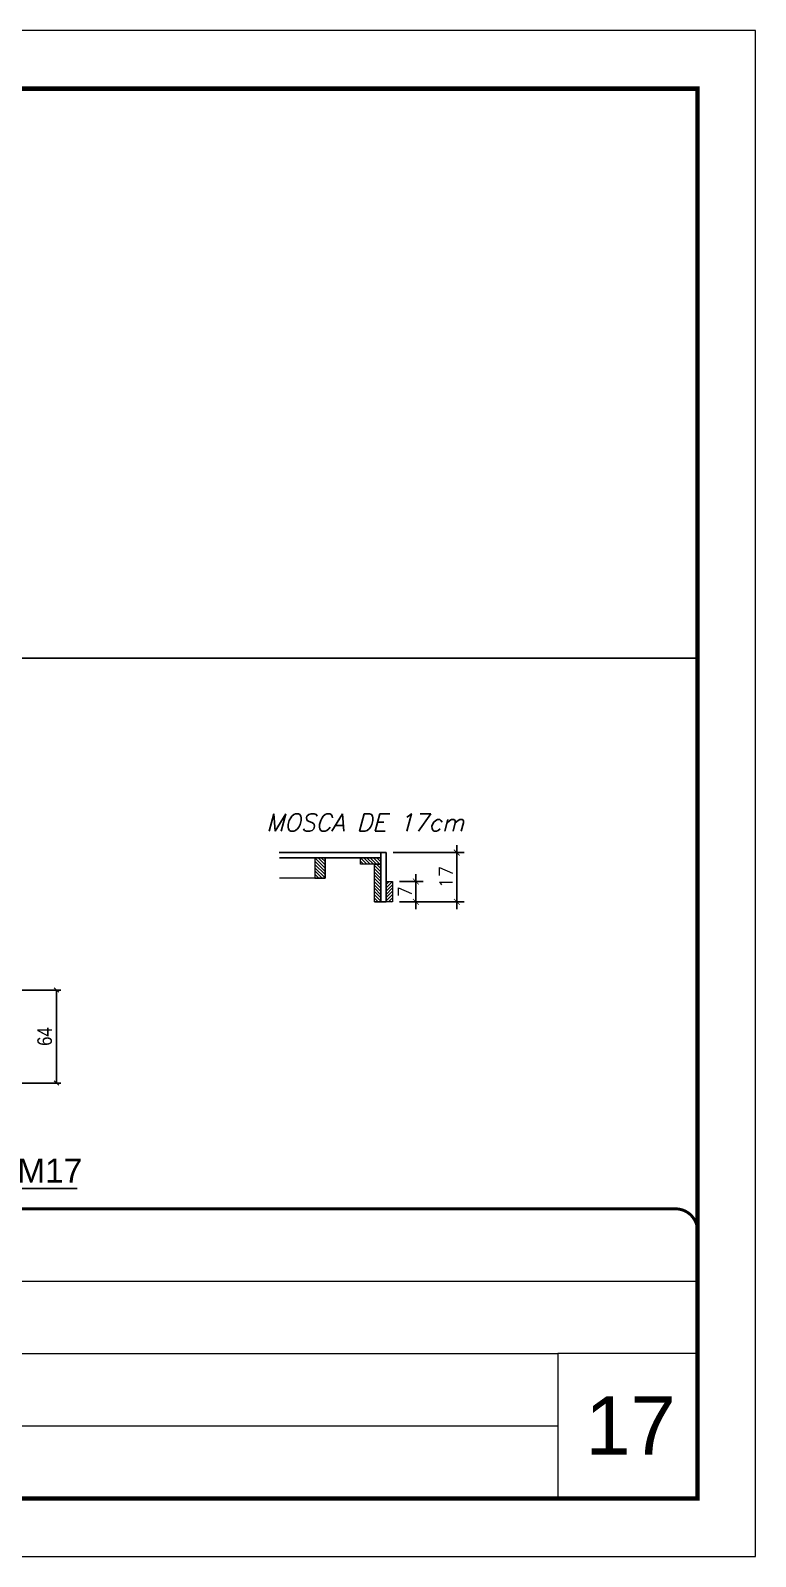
# Model space of a CAD drawing. Extents: x 3309 to 9590, y -2522 to 15424.
# Drawn here: x 4295 to 4794, y 8964 to 10014 of the extents above; entities that cross this region are included whole.
import ezdxf
from ezdxf.enums import TextEntityAlignment as Align

# ---------------------------------------------------------------- set-up
doc = ezdxf.new("R2010")
doc.units = 0
doc.linetypes.add('CONTINUO', pattern=[0])
doc.linetypes.add('DASHED', pattern=[0.75, 0.5, -0.25])
for name, color, linetype, lineweight in [('CARIMBO', 255, 'Continuous', 9), ('Folhas', 255, 'Continuous', 9), ('Hachura', 251, 'Continuous', 9), ('Madeira', 126, 'Continuous', 18), ('SARRAFO DE PRESSAO', 251, 'DASHED', 9), ('TEXTO PILAR', 3, 'Continuous', 15)]:
    doc.layers.add(name, color=color, linetype=linetype, lineweight=lineweight)
for name, color, linetype in [('COTA', 241, 'Continuous'), ('NOMENCLATURA', 7, 'Continuous'), ('Painéis', 200, 'Continuous')]:
    doc.layers.add(name, color=color, linetype=linetype)
doc.styles.add('ARIAL', font='arial.ttf')
doc.styles.add('COTA TECNICA', font='techl___.ttf', dxfattribs={"height": 10})
doc.styles.add('Romans', font='romans.shx')
doc.styles.get("Standard").update_dxf_attribs({"font": 'arial.ttf'})
doc.dimstyles.new('COTA PARA DETALHES', dxfattribs={"dimtxt": 9, "dimasz": 4, "dimexe": 5, "dimexo": 5, "dimgap": 3, "dimtad": 1, "dimdec": 1, "dimlfac": 0.5, "dimzin": 12, "dimdsep": 46, "dimtxsty": 'Romans', "dimblk": 'ARCHTICK', "dimcen": 10, "dimdle": 5, "dimclrd": 4, "dimclre": 4, "dimclrt": 240, "dimadec": 1, "dimazin": 3, "dimtfac": 1, "dimtdec": 1, "dimtmove": 0, "dimatfit": 3, "dimldrblk": 'ARCHTICK', "dimfxl": 1, "dimtolj": 1, "dimtzin": 12, "dimarcsym": 0})
doc.dimstyles.new('PAINEL', dxfattribs={"dimtxt": 10, "dimasz": 3, "dimexe": 3, "dimexo": 3, "dimgap": 3, "dimtad": 1, "dimdec": 1, "dimzin": 12, "dimdsep": 46, "dimtxsty": 'COTA TECNICA', "dimblk1": 'OBLIQUE', "dimblk2": 'OBLIQUE', "dimsah": 1, "dimcen": 0.9, "dimclrd": 4, "dimclre": 4, "dimclrt": 240, "dimadec": 1, "dimazin": 3, "dimtfac": 1, "dimtdec": 1, "dimtmove": 0, "dimatfit": 3, "dimfxl": 1, "dimtolj": 1, "dimtzin": 12, "dimarcsym": 0})
pattern_1 = [(315, (-117.5012, -2131.8576), (1.12253202, 1.12253202), [])]

# ---------------------------------------------------------------- blocks, each defined once
blk = doc.blocks.new('9999999999')
at = {"color": 30, "linetype": 'CONTINUO'}
for p, q in [((98564.6, 34379.6), (99584, 34379.6)), ((98564.6, 34329.8), (99488, 34329.8)), ((99584, 34329.8), (99488, 34329.8)), ((99488, 34329.8), (99488, 34230.2)), ((98564.6, 34280), (99488, 34280))]:
    blk.add_line(p, q, dxfattribs=at)
at = {"color": 30, "linetype": 'CONTINUO', "const_width": 2}
blk.add_lwpolyline([(99584, 34230.2), (99584, 34414.4, 0.414214), (99569, 34429.4), (98229, 34429.4, 0.414214), (98214, 34414.4), (98214, 34245.2, 0.414214), (98229, 34230.2), (99584, 34230.2)], format="xyb", dxfattribs=at)
at = {"layer": 'Folhas'}
blk.add_lwpolyline([(98139, 34190.2), (99624, 34190.2), (99624, 35240.2), (98139, 35240.2)], close=True, dxfattribs=at)
at = {"layer": 'Folhas', "color": 30, "const_width": 3}
blk.add_lwpolyline([(98214, 34230.2), (99584, 34230.2), (99584, 35200.2), (98214, 35200.2)], close=True, dxfattribs=at)
blk = doc.blocks.new('_ArchTick')
at = {"color": 0, "linetype": 'ByBlock', "const_width": 0.15}
blk.add_lwpolyline([(-0.5, -0.5), (0.5, 0.5)], dxfattribs=at)
blk = doc.blocks.new('*D1522')
at = {"layer": 'COTA', "color": 4, "lineweight": -2, "transparency": 16777216}
for p, q in [((4588.8, 9452.9), (4588.8, 9409)), ((4545, 9447.9), (4593.8, 9447.9)), ((4549.4, 9414), (4593.8, 9414))]:
    blk.add_line(p, q, dxfattribs=at)
at = {"layer": 'Defpoints', "color": 0, "transparency": 16777216}
for p in [(4540, 9447.9), (4544.4, 9414), (4588.8, 9414)]:
    blk.add_point(p, dxfattribs=at)
at = {"layer": 'COTA', "color": 4, "lineweight": -2, "transparency": 16777216, "xscale": 4, "yscale": 4, "zscale": 4}
for p, rotation in [((4588.8, 9447.9), 90), ((4588.8, 9414), 270)]:
    blk.add_blockref('_ArchTick', p, dxfattribs=dict(at, rotation=rotation))
at = {"layer": 'COTA', "color": 240, "transparency": 16777216, "insert": (4581.3, 9431), "char_height": 9, "attachment_point": 5, "rotation": 90, "style": 'Romans'}
blk.add_mtext('\\A1;17', dxfattribs=at)
blk = doc.blocks.new('*D1523')
at = {"layer": 'COTA', "color": 4, "lineweight": -2, "transparency": 16777216}
for p, q in [((4560.6, 9409), (4560.6, 9433)), ((4549.4, 9428), (4565.6, 9428)), ((4549.4, 9414), (4565.6, 9414))]:
    blk.add_line(p, q, dxfattribs=at)
at = {"layer": 'Defpoints', "color": 0, "transparency": 16777216}
for p in [(4544.4, 9428), (4560.6, 9428), (4544.4, 9414)]:
    blk.add_point(p, dxfattribs=at)
at = {"layer": 'COTA', "color": 4, "lineweight": -2, "transparency": 16777216, "xscale": 4, "yscale": 4, "zscale": 4}
for p, rotation in [((4560.6, 9428), 90), ((4560.6, 9414), 270)]:
    blk.add_blockref('_ArchTick', p, dxfattribs=dict(at, rotation=rotation))
at = {"layer": 'COTA', "color": 240, "transparency": 16777216, "insert": (4553.1, 9421), "char_height": 9, "attachment_point": 5, "rotation": 90, "style": 'Romans'}
blk.add_mtext('\\A1;7', dxfattribs=at)
blk = doc.blocks.new('_Oblique')
at = {"color": 0, "linetype": 'ByBlock', "lineweight": -2}
blk.add_line((-0.5, -0.5), (0.5, 0.5), dxfattribs=at)
blk = doc.blocks.new('*D1524')
at = {"layer": 'COTA', "color": 4, "lineweight": -2, "transparency": 16777216}
for p, q in [((4271.2, 9353.3), (4316.2, 9353.3)), ((4313.2, 9353.3), (4313.2, 9289.3)), ((4271.2, 9289.3), (4316.2, 9289.3))]:
    blk.add_line(p, q, dxfattribs=at)
at = {"layer": 'Defpoints', "color": 0, "transparency": 16777216}
for p in [(4268.2, 9353.3), (4268.2, 9289.3), (4313.2, 9289.3)]:
    blk.add_point(p, dxfattribs=at)
at = {"layer": 'COTA', "color": 4, "lineweight": -2, "transparency": 16777216, "xscale": 3, "yscale": 3, "zscale": 3}
for p, rotation in [((4313.2, 9353.3), 90), ((4313.2, 9289.3), 270)]:
    blk.add_blockref('_Oblique', p, dxfattribs=dict(at, rotation=rotation))
at = {"layer": 'COTA', "color": 240, "transparency": 16777216, "insert": (4305.1, 9321.3), "char_height": 10, "attachment_point": 5, "rotation": 90, "style": 'COTA TECNICA'}
blk.add_mtext('\\A1;64', dxfattribs=at)

msp = doc.modelspace()

# ---------------------------------------------------------------- hatches: boundary and pattern name
at = {"layer": 'Hachura'}
h = msp.add_hatch(dxfattribs=at)
h.set_pattern_fill('ANSI31', color=256, scale=0.5, angle=270, style=0)
h.set_pattern_definition(pattern_1)
h.paths.add_polyline_path([(4498.08, 9444.32), (4491.08, 9444.32), (4491.08, 9430.32), (4498.08, 9430.32)])
h = msp.add_hatch(dxfattribs=at)
h.set_pattern_fill('ANSI31', color=256, scale=0.5, angle=270, style=0)
h.set_pattern_definition(pattern_1)
h.paths.add_polyline_path([(4522.46, 9444.32), (4522.46, 9439.92), (4536.44, 9439.92), (4536.44, 9444.32)])
h = msp.add_hatch(dxfattribs=at)
h.set_pattern_fill('ANSI31', color=256, scale=0.5, angle=270, style=0)
h.set_pattern_definition([(315, (-3805.3597, -2179.9438), (1.12253202, 1.12253202), [])])
h.paths.add_polyline_path([(4536.44, 9439.92), (4532.04, 9439.92), (4532.04, 9414.02), (4536.44, 9414.02)])
h = msp.add_hatch(dxfattribs=at)
h.set_pattern_fill('ANSI31', color=256, scale=0.5, angle=180, style=0)
h.set_pattern_definition([(225, (-7031.7383, 14067.9655), (1.12253202, -1.12253202), [])])
h.paths.add_polyline_path([(4544.44, 9428), (4540.04, 9428), (4540.04, 9414.02), (4544.44, 9414.02)])

# ---------------------------------------------------------------- linework, layer by layer
at = {"layer": 'COTA'}
msp.add_line((3384.37, 9581.68), (4754.37, 9581.68), dxfattribs=at)
at = {"layer": 'Madeira'}
msp.add_lwpolyline([(4498.08, 9444.32), (4498.08, 9430.32), (4466.6, 9430.32)], dxfattribs=at)
for points in [[(4498.08, 9430.32), (4498.08, 9444.32), (4491.08, 9444.32), (4491.08, 9430.32)], [(4522.46, 9444.32), (4536.44, 9444.32), (4536.44, 9439.92), (4522.46, 9439.92)], [(4532.04, 9414.02), (4532.04, 9439.92), (4536.44, 9439.92), (4536.44, 9414.02)], [(4544.44, 9428), (4544.44, 9414.02), (4540.04, 9414.02), (4540.04, 9428)]]:
    msp.add_lwpolyline(points, close=True, dxfattribs=at)
at = {"layer": 'NOMENCLATURA', "linetype": 'Continuous'}
msp.add_line((4327.32, 9216.65), (4276.09, 9216.65), dxfattribs=at)
at = {"layer": 'Painéis', "linetype": 'ByBlock'}
for p, q in [((4536.44, 9447.92), (4466.59, 9447.92)), ((4536.44, 9444.32), (4466.6, 9444.32)), ((4536.44, 9414.02), (4532.04, 9414.02))]:
    msp.add_line(p, q, dxfattribs=at)
msp.add_lwpolyline([(4536.44, 9447.92), (4540.04, 9447.92), (4540.04, 9414.02), (4536.44, 9414.02)], close=True, dxfattribs=at)

# ---------------------------------------------------------------- block references
at = {"layer": 'SARRAFO DE PRESSAO', "color": 6, "linetype": 'ByBlock'}
msp.add_blockref('9999999999', (-94829.61, -25226.65), dxfattribs=at)

# ---------------------------------------------------------------- texts
at = {"layer": 'CARIMBO', "style": 'ARIAL'}
msp.add_text('17', height=40, dxfattribs=at).set_placement((4677.23, 9033.7))
at = {"layer": 'NOMENCLATURA', "linetype": 'Continuous'}
msp.add_text('M17', height=16.5, dxfattribs=at).set_placement((4286.15, 9220.84))
at = {"layer": 'TEXTO PILAR', "color": 3, "style": 'Romans', "oblique": 15}
msp.add_text('MOSCA DE 17cm', height=12, dxfattribs=at).set_placement((4525.72, 9468.58), align=Align.MIDDLE)

# ---------------------------------------------------------------- dimensions: what is measured, and where the dimension line sits
at = {"layer": 'COTA'}
for base, p1, p2, dimstyle, picture, middle in [((4588.75028587, 9414.02250191), (4540.04182409, 9447.92250191), (4544.44182409, 9414.02250191), 'COTA PARA DETALHES', '*D1522', (4581.25028587, 9430.97250191)), ((4560.55, 9428), (4544.44, 9414.02), (4544.44, 9428), 'COTA PARA DETALHES', '*D1523', (4553.05, 9421.01)), ((4313.23, 9289.3), (4268.17, 9353.3), (4268.17, 9289.3), 'PAINEL', '*D1524', (4305.13, 9321.3))]:
    dim = msp.add_linear_dim(base=base, p1=p1, p2=p2, angle=90, dimstyle=dimstyle, dxfattribs=at)
    dim.commit()
    dim.dimension.update_dxf_attribs({"geometry": picture, "text_midpoint": middle})

doc.saveas('drawing.dxf')
